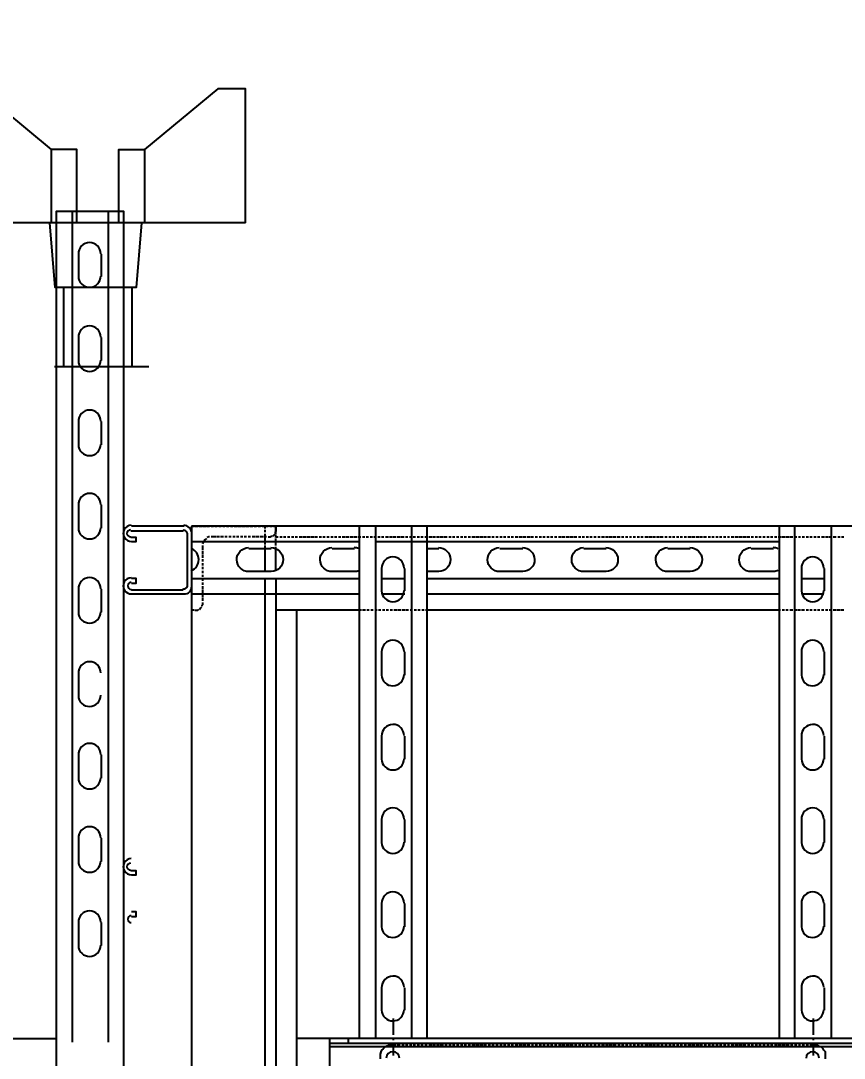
# Model space of a CAD drawing. Header units: feet. Extents: x -18 to 2540, y -48 to 1440.
# Drawn here: x 2075.68 to 2078.526, y 1386.673 to 1390.257 of the extents above; entities that cross this region are included whole.
import ezdxf
from ezdxf.enums import TextEntityAlignment as Align

# ---------------------------------------------------------------- set-up
doc = ezdxf.new("R2018")
doc.units = ezdxf.units.FT
doc.header["$MEASUREMENT"] = 0
for name, color, linetype in [('G-ANNO-TEXT', 1, 'Continuous'), ('PDF8_LP_OBJ-Hidden', 7, 'Continuous'), ('PDF8_LP_OBJ-Misc', 7, 'Continuous')]:
    doc.layers.add(name, color=color, linetype=linetype)
doc.styles.add('NEI-A', font='arial.ttf')

# ---------------------------------------------------------------- blocks, each defined once
blk = doc.blocks.new('DETAIL_TITLE')
at = {"style": 'NEI-A', "flags": 8}
blk.add_attdef('#', text='', height=0.25, dxfattribs=at).set_placement((0.5922, -0.5109), align=Align.MIDDLE_CENTER)
at = {"lineweight": 30, "flags": 104}
blk.add_attdef('DETAIL_TITLE', text='', height=0.25, dxfattribs=at).set_placement((0.9099, -0.5251), align=Align.BOTTOM_LEFT)
at = {"style": 'NEI-A'}
for tag, p in [('SCALE:', (0.9386, -0.7379)), ('1"_=_', (1.5474, -0.7379))]:
    blk.add_attdef(tag, text='', height=0.1094, dxfattribs=at).set_placement(p, align=Align.BOTTOM_LEFT)

msp = doc.modelspace()

# ---------------------------------------------------------------- linework, layer by layer
for points in [[(2076.456388, 1389.558999), (2075.435441, 1389.558999), (2075.435441, 1390.022518), (2075.531323, 1390.022518), (2075.784652, 1389.812976)], [(2076.456388, 1389.558999), (2076.456388, 1390.022518), (2076.360505, 1390.022518), (2076.107177, 1389.812976)], [(2075.87362, 1389.558999), (2075.87362, 1389.812976), (2075.784652, 1389.812976), (2075.784652, 1389.558999)], [(2076.018209, 1389.558999), (2076.018209, 1389.812976), (2076.107177, 1389.812976), (2076.107177, 1389.558999)], [(2076.096671, 1389.558999), (2076.078221, 1389.33545), (2075.798878, 1389.33545), (2075.780428, 1389.558999)], [(2075.82818, 1389.061488), (2075.82818, 1389.33545)], [(2076.063744, 1389.33545), (2076.063744, 1389.061488)], [(2076.121722, 1389.061488), (2075.795742, 1389.061488)]]:
    msp.add_lwpolyline(points)
at = {"layer": 'PDF8_LP_OBJ-Hidden', "lineweight": 25}
for points in [[(2076.270812, 1388.503493), (2076.270812, 1388.511494), (2076.278814, 1388.511494)], [(2076.270812, 1388.490157), (2076.270812, 1388.500826)], [(2076.281481, 1388.511494), (2076.29215, 1388.511494)], [(2076.294817, 1388.511494), (2076.305485, 1388.511494)], [(2076.308152, 1388.511494), (2076.318821, 1388.511494)], [(2076.321488, 1388.511494), (2076.332157, 1388.511494)], [(2076.337491, 1388.511494), (2076.345493, 1388.511494)], [(2076.350827, 1388.511494), (2076.358829, 1388.511494)], [(2076.364163, 1388.511494), (2076.372164, 1388.511494)], [(2076.377499, 1388.511494), (2076.3855, 1388.511494)], [(2076.390835, 1388.511494), (2076.398836, 1388.511494)], [(2076.40417, 1388.511494), (2076.412172, 1388.511494)], [(2076.417506, 1388.511494), (2076.428175, 1388.511494)], [(2076.430842, 1388.511494), (2076.441511, 1388.511494)], [(2076.444178, 1388.511494), (2076.454846, 1388.511494)], [(2076.457514, 1388.511494), (2076.468182, 1388.511494)], [(2076.470849, 1388.511494), (2076.481518, 1388.511494)], [(2076.486852, 1388.511494), (2076.494854, 1388.511494)], [(2076.500188, 1388.511494), (2076.50819, 1388.511494)], [(2076.513524, 1388.511494), (2076.521526, 1388.511494)], [(2076.524193, 1388.503493), (2076.524193, 1388.511494)], [(2076.524193, 1388.490157), (2076.524193, 1388.498158)], [(2076.52686, 1388.511494), (2076.534861, 1388.511494)], [(2076.540196, 1388.511494), (2076.548197, 1388.511494)], [(2076.553531, 1388.511494), (2076.561533, 1388.511494)], [(2076.561533, 1388.492824), (2076.558866, 1388.490157), (2076.558866, 1388.48749)], [(2076.561533, 1388.484823), (2076.561533, 1388.511494)], [(2076.270812, 1388.476821), (2076.270812, 1388.48749)], [(2076.270812, 1388.463485), (2076.270812, 1388.474154)], [(2076.270812, 1388.45015), (2076.270812, 1388.458151)], [(2076.31082, 1388.458151), (2076.308152, 1388.45015)], [(2076.321488, 1388.46882), (2076.316154, 1388.463485), (2076.313487, 1388.460818)], [(2076.332157, 1388.474154), (2076.32949, 1388.474154), (2076.324155, 1388.471487)], [(2076.353494, 1388.474154), (2076.337491, 1388.474154)], [(2076.36683, 1388.474154), (2076.356161, 1388.474154)], [(2076.380166, 1388.474154), (2076.369497, 1388.474154)], [(2076.393502, 1388.474154), (2076.3855, 1388.474154)], [(2076.406838, 1388.474154), (2076.398836, 1388.474154)], [(2076.420173, 1388.474154), (2076.412172, 1388.474154)], [(2076.433509, 1388.474154), (2076.425508, 1388.474154)], [(2076.446845, 1388.474154), (2076.438843, 1388.474154)], [(2076.460181, 1388.474154), (2076.452179, 1388.474154)], [(2076.473517, 1388.474154), (2076.465515, 1388.474154)], [(2076.48952, 1388.474154), (2076.478851, 1388.474154)], [(2076.502855, 1388.474154), (2076.492187, 1388.474154)], [(2076.516191, 1388.474154), (2076.505523, 1388.474154)], [(2076.529527, 1388.474154), (2076.518858, 1388.474154)], [(2076.524193, 1388.474154), (2076.524193, 1388.484823)], [(2076.524193, 1388.460818), (2076.524193, 1388.471487)], [(2076.524193, 1388.447482), (2076.524193, 1388.458151)], [(2076.534861, 1388.474154), (2076.542863, 1388.474154), (2076.54553, 1388.476821), (2076.548197, 1388.476821)], [(2076.550864, 1388.476821), (2076.556199, 1388.482155), (2076.558866, 1388.484823)], [(2076.561533, 1388.471487), (2076.561533, 1388.482155)], [(2076.561533, 1388.474154), (2076.569534, 1388.474154)], [(2076.561533, 1388.458151), (2076.561533, 1388.46882)], [(2076.561533, 1388.444815), (2076.561533, 1388.455484)], [(2076.574869, 1388.474154), (2076.58287, 1388.474154)], [(2076.588205, 1388.474154), (2076.596206, 1388.474154)], [(2076.60154, 1388.474154), (2076.609542, 1388.474154)], [(2076.614876, 1388.474154), (2076.622878, 1388.474154)], [(2076.628212, 1388.474154), (2076.636214, 1388.474154)], [(2076.641548, 1388.474154), (2076.652217, 1388.474154)], [(2076.654884, 1388.474154), (2076.665552, 1388.474154)], [(2076.668219, 1388.474154), (2076.678888, 1388.474154)], [(2076.681555, 1388.474154), (2076.692224, 1388.474154)], [(2076.694891, 1388.474154), (2076.70556, 1388.474154)], [(2076.710894, 1388.474154), (2076.718896, 1388.474154)], [(2076.72423, 1388.474154), (2076.732231, 1388.474154)], [(2076.737566, 1388.474154), (2076.745567, 1388.474154)], [(2076.750902, 1388.474154), (2076.758903, 1388.474154)], [(2076.764237, 1388.474154), (2076.772239, 1388.474154)], [(2076.777573, 1388.474154), (2076.785575, 1388.474154)], [(2076.790909, 1388.474154), (2076.801578, 1388.474154)], [(2076.804245, 1388.474154), (2076.814913, 1388.474154)], [(2076.817581, 1388.474154), (2076.828249, 1388.474154)], [(2076.830916, 1388.474154), (2076.841585, 1388.474154)], [(2076.844252, 1388.474154), (2076.854921, 1388.474154)], [(2076.860255, 1388.474154), (2076.868257, 1388.474154)], [(2076.873591, 1388.474154), (2076.881593, 1388.474154)], [(2076.886927, 1388.474154), (2076.894928, 1388.474154)], [(2076.900263, 1388.474154), (2076.908264, 1388.474154)], [(2076.913598, 1388.474154), (2076.9216, 1388.474154)], [(2076.926934, 1388.474154), (2076.934936, 1388.474154)], [(2076.94027, 1388.474154), (2076.950939, 1388.474154)], [(2076.953606, 1388.474154), (2076.964275, 1388.474154)], [(2076.966942, 1388.474154), (2076.97761, 1388.474154)], [(2076.980278, 1388.474154), (2076.990946, 1388.474154)], [(2076.993613, 1388.474154), (2077.004282, 1388.474154)], [(2077.009616, 1388.474154), (2077.017618, 1388.474154)], [(2077.022952, 1388.474154), (2077.030954, 1388.474154)], [(2077.036288, 1388.474154), (2077.044289, 1388.474154)], [(2077.049624, 1388.474154), (2077.057625, 1388.474154)], [(2077.06296, 1388.474154), (2077.070961, 1388.474154)], [(2077.076295, 1388.474154), (2077.084297, 1388.474154)], [(2077.089631, 1388.474154), (2077.1003, 1388.474154)], [(2077.102967, 1388.474154), (2077.113636, 1388.474154)], [(2077.116303, 1388.474154), (2077.126972, 1388.474154)], [(2077.129639, 1388.474154), (2077.140307, 1388.474154)], [(2077.142975, 1388.474154), (2077.153643, 1388.474154)], [(2077.158977, 1388.474154), (2077.166979, 1388.474154)], [(2077.172313, 1388.474154), (2077.180315, 1388.474154)], [(2077.185649, 1388.474154), (2077.193651, 1388.474154)], [(2077.198985, 1388.474154), (2077.206986, 1388.474154)], [(2077.212321, 1388.474154), (2077.220322, 1388.474154)], [(2077.225657, 1388.474154), (2077.233658, 1388.474154)], [(2077.238992, 1388.474154), (2077.249661, 1388.474154)], [(2077.252328, 1388.474154), (2077.262997, 1388.474154)], [(2077.265664, 1388.474154), (2077.276333, 1388.474154)], [(2077.279, 1388.474154), (2077.289668, 1388.474154)], [(2077.292336, 1388.474154), (2077.303004, 1388.474154)], [(2077.308339, 1388.474154), (2077.31634, 1388.474154)], [(2077.321674, 1388.474154), (2077.329676, 1388.474154)], [(2077.33501, 1388.474154), (2077.343012, 1388.474154)], [(2077.348346, 1388.474154), (2077.356348, 1388.474154)], [(2077.361682, 1388.474154), (2077.369683, 1388.474154)], [(2077.375018, 1388.474154), (2077.383019, 1388.474154)], [(2077.388354, 1388.474154), (2077.399022, 1388.474154)], [(2077.401689, 1388.474154), (2077.412358, 1388.474154)], [(2077.415025, 1388.474154), (2077.425694, 1388.474154)], [(2077.428361, 1388.474154), (2077.43903, 1388.474154)], [(2077.441697, 1388.474154), (2077.452365, 1388.474154)], [(2077.4577, 1388.474154), (2077.465701, 1388.474154)], [(2077.471036, 1388.474154), (2077.479037, 1388.474154)], [(2077.484371, 1388.474154), (2077.492373, 1388.474154)], [(2077.497707, 1388.474154), (2077.505709, 1388.474154)], [(2077.511043, 1388.474154), (2077.519045, 1388.474154)], [(2077.524379, 1388.474154), (2077.53238, 1388.474154)], [(2077.537715, 1388.474154), (2077.548383, 1388.474154)], [(2077.55105, 1388.474154), (2077.561719, 1388.474154)], [(2077.564386, 1388.474154), (2077.575055, 1388.474154)], [(2077.577722, 1388.474154), (2077.588391, 1388.474154)], [(2077.591058, 1388.474154), (2077.601727, 1388.474154)], [(2077.607061, 1388.474154), (2077.615062, 1388.474154)], [(2077.620397, 1388.474154), (2077.628398, 1388.474154)], [(2077.633733, 1388.474154), (2077.641734, 1388.474154)], [(2077.647068, 1388.474154), (2077.65507, 1388.474154)], [(2077.660404, 1388.474154), (2077.668406, 1388.474154)], [(2077.67374, 1388.474154), (2077.681741, 1388.474154)], [(2077.687076, 1388.474154), (2077.697744, 1388.474154)], [(2077.700412, 1388.474154), (2077.71108, 1388.474154)], [(2077.713747, 1388.474154), (2077.724416, 1388.474154)], [(2077.727083, 1388.474154), (2077.737752, 1388.474154)], [(2077.740419, 1388.474154), (2077.751088, 1388.474154)], [(2077.756422, 1388.474154), (2077.764424, 1388.474154)], [(2077.769758, 1388.474154), (2077.777759, 1388.474154)], [(2077.783094, 1388.474154), (2077.791095, 1388.474154)], [(2077.796429, 1388.474154), (2077.804431, 1388.474154)], [(2077.809765, 1388.474154), (2077.817767, 1388.474154)], [(2077.823101, 1388.474154), (2077.831103, 1388.474154)], [(2077.836437, 1388.474154), (2077.847106, 1388.474154)], [(2077.849773, 1388.474154), (2077.860441, 1388.474154)], [(2077.863109, 1388.474154), (2077.873777, 1388.474154)], [(2077.876444, 1388.474154), (2077.887113, 1388.474154)], [(2077.88978, 1388.474154), (2077.900449, 1388.474154)], [(2077.905783, 1388.474154), (2077.913785, 1388.474154)], [(2077.919119, 1388.474154), (2077.92712, 1388.474154)], [(2077.932455, 1388.474154), (2077.940456, 1388.474154)], [(2077.945791, 1388.474154), (2077.953792, 1388.474154)], [(2077.959126, 1388.474154), (2077.967128, 1388.474154)], [(2077.972462, 1388.474154), (2077.980464, 1388.474154)], [(2077.985798, 1388.474154), (2077.996467, 1388.474154)], [(2077.999134, 1388.474154), (2078.009803, 1388.474154)], [(2078.01247, 1388.474154), (2078.023138, 1388.474154)], [(2078.025805, 1388.474154), (2078.036474, 1388.474154)], [(2078.039141, 1388.474154), (2078.04981, 1388.474154)], [(2078.055144, 1388.474154), (2078.063146, 1388.474154)], [(2078.06848, 1388.474154), (2078.076482, 1388.474154)], [(2078.081816, 1388.474154), (2078.089817, 1388.474154)], [(2078.095152, 1388.474154), (2078.103153, 1388.474154)], [(2078.108488, 1388.474154), (2078.116489, 1388.474154)], [(2078.121823, 1388.474154), (2078.129825, 1388.474154)], [(2078.135159, 1388.474154), (2078.145828, 1388.474154)], [(2078.148495, 1388.474154), (2078.159164, 1388.474154)], [(2078.161831, 1388.474154), (2078.172499, 1388.474154)], [(2078.175167, 1388.474154), (2078.185835, 1388.474154)], [(2078.188502, 1388.474154), (2078.199171, 1388.474154)], [(2078.204505, 1388.474154), (2078.212507, 1388.474154)], [(2078.217841, 1388.474154), (2078.225843, 1388.474154)], [(2078.231177, 1388.474154), (2078.239179, 1388.474154)], [(2078.244513, 1388.474154), (2078.252514, 1388.474154)], [(2078.257849, 1388.474154), (2078.26585, 1388.474154)], [(2078.271184, 1388.474154), (2078.279186, 1388.474154)], [(2078.28452, 1388.474154), (2078.292522, 1388.474154)], [(2078.297856, 1388.474154), (2078.308525, 1388.474154)], [(2078.311192, 1388.474154), (2078.321861, 1388.474154)], [(2078.324528, 1388.474154), (2078.335196, 1388.474154)], [(2078.337864, 1388.474154), (2078.348532, 1388.474154)], [(2078.353867, 1388.474154), (2078.361868, 1388.474154)], [(2078.367202, 1388.474154), (2078.375204, 1388.474154)], [(2078.380538, 1388.474154), (2078.38854, 1388.474154)], [(2078.393874, 1388.474154), (2078.401875, 1388.474154)], [(2078.40721, 1388.474154), (2078.415211, 1388.474154)], [(2078.420546, 1388.474154), (2078.428547, 1388.474154)], [(2078.433881, 1388.474154), (2078.441883, 1388.474154)], [(2078.447217, 1388.474154), (2078.457886, 1388.474154)], [(2078.460553, 1388.474154), (2078.471222, 1388.474154)], [(2078.473889, 1388.474154), (2078.484558, 1388.474154)], [(2078.487225, 1388.474154), (2078.497893, 1388.474154)], [(2078.503228, 1388.474154), (2078.511229, 1388.474154)], [(2078.516563, 1388.474154), (2078.524565, 1388.474154)], [(2076.270812, 1388.436814), (2076.270812, 1388.444815)], [(2076.270812, 1388.423478), (2076.270812, 1388.431479)], [(2076.308152, 1388.444815), (2076.308152, 1388.428812)], [(2076.308152, 1388.426145), (2076.308152, 1388.415476)], [(2076.524193, 1388.434147), (2076.524193, 1388.444815)], [(2076.561533, 1388.431479), (2076.561533, 1388.439481)], [(2076.270812, 1388.410142), (2076.270812, 1388.418144)], [(2076.270812, 1388.396806), (2076.270812, 1388.404808)], [(2076.270812, 1388.38347), (2076.270812, 1388.391472)], [(2076.308152, 1388.412809), (2076.308152, 1388.402141)], [(2076.308152, 1388.396806), (2076.308152, 1388.388805)], [(2076.308152, 1388.38347), (2076.308152, 1388.375469)], [(2076.270812, 1388.370135), (2076.270812, 1388.378136)], [(2076.270812, 1388.354132), (2076.270812, 1388.3648)], [(2076.270812, 1388.340796), (2076.270812, 1388.351464)], [(2076.308152, 1388.370135), (2076.308152, 1388.362133)], [(2076.308152, 1388.356799), (2076.308152, 1388.348797)], [(2076.270812, 1388.32746), (2076.270812, 1388.338129)], [(2076.270812, 1388.314124), (2076.270812, 1388.324793)], [(2076.308152, 1388.343463), (2076.308152, 1388.335462)], [(2076.308152, 1388.330127), (2076.308152, 1388.322126)], [(2076.308152, 1388.316791), (2076.308152, 1388.30879)], [(2076.270812, 1388.300788), (2076.270812, 1388.30879)], [(2076.270812, 1388.287453), (2076.270812, 1388.295454)], [(2076.270812, 1388.274117), (2076.270812, 1388.282118)], [(2076.308152, 1388.303456), (2076.308152, 1388.292787)], [(2076.308152, 1388.29012), (2076.308152, 1388.279451)], [(2076.308152, 1388.276784), (2076.308152, 1388.266115)], [(2076.270812, 1388.260781), (2076.270812, 1388.268782)], [(2076.270812, 1388.247445), (2076.270812, 1388.255447)], [(2076.270812, 1388.234109), (2076.270812, 1388.242111)], [(2076.308152, 1388.247445), (2076.308152, 1388.239444), (2076.305485, 1388.236776), (2076.305485, 1388.234109)], [(2076.308152, 1388.263448), (2076.308152, 1388.252779)], [(2076.278814, 1388.220774), (2076.270812, 1388.220774), (2076.270812, 1388.228775)], [(2076.281481, 1388.220774), (2076.29215, 1388.220774), (2076.294817, 1388.223441)], [(2076.297484, 1388.223441), (2076.300151, 1388.226108), (2076.305485, 1388.231442)], [(2076.857588, 1388.220774), (2076.849587, 1388.220774)], [(2076.870924, 1388.220774), (2076.860255, 1388.220774)], [(2076.88426, 1388.220774), (2076.876258, 1388.220774)], [(2076.897596, 1388.220774), (2076.889594, 1388.220774)], [(2076.910931, 1388.220774), (2076.90293, 1388.220774)], [(2076.924267, 1388.220774), (2076.916266, 1388.220774)], [(2076.937603, 1388.220774), (2076.929601, 1388.220774)], [(2076.950939, 1388.220774), (2076.942937, 1388.220774)], [(2076.964275, 1388.220774), (2076.956273, 1388.220774)], [(2076.980278, 1388.220774), (2076.969609, 1388.220774)], [(2076.993613, 1388.220774), (2076.982945, 1388.220774)], [(2077.006949, 1388.220774), (2076.996281, 1388.220774)], [(2077.020285, 1388.220774), (2077.009616, 1388.220774)], [(2077.033621, 1388.220774), (2077.025619, 1388.220774)], [(2077.046957, 1388.220774), (2077.038955, 1388.220774)], [(2077.060292, 1388.220774), (2077.052291, 1388.220774)], [(2077.073628, 1388.220774), (2077.065627, 1388.220774)], [(2077.084297, 1388.220774), (2077.078963, 1388.220774)], [(2078.305858, 1388.220774), (2078.300523, 1388.220774)], [(2078.319193, 1388.220774), (2078.311192, 1388.220774)], [(2078.332529, 1388.220774), (2078.324528, 1388.220774)], [(2078.348532, 1388.220774), (2078.337864, 1388.220774)], [(2078.361868, 1388.220774), (2078.351199, 1388.220774)], [(2078.375204, 1388.220774), (2078.364535, 1388.220774)], [(2078.38854, 1388.220774), (2078.377871, 1388.220774)], [(2078.401875, 1388.220774), (2078.393874, 1388.220774)], [(2078.415211, 1388.220774), (2078.40721, 1388.220774)], [(2078.428547, 1388.220774), (2078.420546, 1388.220774)], [(2078.441883, 1388.220774), (2078.433881, 1388.220774)], [(2078.455219, 1388.220774), (2078.447217, 1388.220774)], [(2078.468555, 1388.220774), (2078.460553, 1388.220774)], [(2078.48189, 1388.220774), (2078.473889, 1388.220774)], [(2078.497893, 1388.220774), (2078.487225, 1388.220774)], [(2078.511229, 1388.220774), (2078.500561, 1388.220774)], [(2078.524565, 1388.220774), (2078.513896, 1388.220774)], [(2076.964275, 1386.716494), (2076.950939, 1386.716494), (2076.942937, 1386.713826), (2076.937603, 1386.711159), (2076.932269, 1386.705825), (2076.926934, 1386.700491), (2076.924267, 1386.695156), (2076.9216, 1386.687155), (2076.9216, 1386.671152)], [(2076.97761, 1386.716494), (2076.966942, 1386.716494)], [(2076.990946, 1386.716494), (2076.980278, 1386.716494)], [(2077.004282, 1386.716494), (2076.996281, 1386.716494)], [(2077.017618, 1386.716494), (2077.009616, 1386.716494)], [(2077.030954, 1386.716494), (2077.022952, 1386.716494)], [(2077.044289, 1386.716494), (2077.036288, 1386.716494)], [(2077.057625, 1386.716494), (2077.049624, 1386.716494)], [(2077.070961, 1386.716494), (2077.06296, 1386.716494)], [(2077.084297, 1386.716494), (2077.076295, 1386.716494)], [(2077.1003, 1386.716494), (2077.089631, 1386.716494)], [(2077.113636, 1386.716494), (2077.102967, 1386.716494)], [(2077.126972, 1386.716494), (2077.116303, 1386.716494)], [(2077.140307, 1386.716494), (2077.129639, 1386.716494)], [(2077.153643, 1386.716494), (2077.145642, 1386.716494)], [(2077.166979, 1386.716494), (2077.158977, 1386.716494)], [(2077.180315, 1386.716494), (2077.172313, 1386.716494)], [(2077.193651, 1386.716494), (2077.185649, 1386.716494)], [(2077.206986, 1386.716494), (2077.198985, 1386.716494)], [(2077.220322, 1386.716494), (2077.212321, 1386.716494)], [(2077.233658, 1386.716494), (2077.225657, 1386.716494)], [(2077.249661, 1386.716494), (2077.238992, 1386.716494)], [(2077.262997, 1386.716494), (2077.252328, 1386.716494)], [(2077.276333, 1386.716494), (2077.265664, 1386.716494)], [(2077.289668, 1386.716494), (2077.279, 1386.716494)], [(2077.303004, 1386.716494), (2077.295003, 1386.716494)], [(2077.31634, 1386.716494), (2077.308339, 1386.716494)], [(2077.329676, 1386.716494), (2077.321674, 1386.716494)], [(2077.343012, 1386.716494), (2077.33501, 1386.716494)], [(2077.356348, 1386.716494), (2077.348346, 1386.716494)], [(2077.369683, 1386.716494), (2077.361682, 1386.716494)], [(2077.383019, 1386.716494), (2077.375018, 1386.716494)], [(2077.399022, 1386.716494), (2077.388354, 1386.716494)], [(2077.412358, 1386.716494), (2077.401689, 1386.716494)], [(2077.425694, 1386.716494), (2077.415025, 1386.716494)], [(2077.43903, 1386.716494), (2077.428361, 1386.716494)], [(2077.452365, 1386.716494), (2077.444364, 1386.716494)], [(2077.465701, 1386.716494), (2077.4577, 1386.716494)], [(2077.479037, 1386.716494), (2077.471036, 1386.716494)], [(2077.492373, 1386.716494), (2077.484371, 1386.716494)], [(2077.505709, 1386.716494), (2077.497707, 1386.716494)], [(2077.519045, 1386.716494), (2077.511043, 1386.716494)], [(2077.53238, 1386.716494), (2077.524379, 1386.716494)], [(2077.548383, 1386.716494), (2077.537715, 1386.716494)], [(2077.561719, 1386.716494), (2077.55105, 1386.716494)], [(2077.575055, 1386.716494), (2077.564386, 1386.716494)], [(2077.588391, 1386.716494), (2077.577722, 1386.716494)], [(2077.601727, 1386.716494), (2077.593725, 1386.716494)], [(2077.615062, 1386.716494), (2077.607061, 1386.716494)], [(2077.628398, 1386.716494), (2077.620397, 1386.716494)], [(2077.641734, 1386.716494), (2077.633733, 1386.716494)], [(2077.65507, 1386.716494), (2077.647068, 1386.716494)], [(2077.668406, 1386.716494), (2077.660404, 1386.716494)], [(2077.681741, 1386.716494), (2077.67374, 1386.716494)], [(2077.697744, 1386.716494), (2077.687076, 1386.716494)], [(2077.71108, 1386.716494), (2077.700412, 1386.716494)], [(2077.724416, 1386.716494), (2077.713747, 1386.716494)], [(2077.737752, 1386.716494), (2077.727083, 1386.716494)], [(2077.751088, 1386.716494), (2077.743086, 1386.716494)], [(2077.764424, 1386.716494), (2077.756422, 1386.716494)], [(2077.777759, 1386.716494), (2077.769758, 1386.716494)], [(2077.791095, 1386.716494), (2077.783094, 1386.716494)], [(2077.804431, 1386.716494), (2077.796429, 1386.716494)], [(2077.817767, 1386.716494), (2077.809765, 1386.716494)], [(2077.831103, 1386.716494), (2077.823101, 1386.716494)], [(2077.847106, 1386.716494), (2077.836437, 1386.716494)], [(2077.860441, 1386.716494), (2077.849773, 1386.716494)], [(2077.873777, 1386.716494), (2077.863109, 1386.716494)], [(2077.887113, 1386.716494), (2077.876444, 1386.716494)], [(2077.900449, 1386.716494), (2077.892447, 1386.716494)], [(2077.913785, 1386.716494), (2077.905783, 1386.716494)], [(2077.92712, 1386.716494), (2077.919119, 1386.716494)], [(2077.940456, 1386.716494), (2077.932455, 1386.716494)], [(2077.953792, 1386.716494), (2077.945791, 1386.716494)], [(2077.967128, 1386.716494), (2077.959126, 1386.716494)], [(2077.980464, 1386.716494), (2077.972462, 1386.716494)], [(2077.996467, 1386.716494), (2077.985798, 1386.716494)], [(2078.009803, 1386.716494), (2077.999134, 1386.716494)], [(2078.023138, 1386.716494), (2078.01247, 1386.716494)], [(2078.036474, 1386.716494), (2078.025805, 1386.716494)], [(2078.04981, 1386.716494), (2078.041808, 1386.716494)], [(2078.063146, 1386.716494), (2078.055144, 1386.716494)], [(2078.076482, 1386.716494), (2078.06848, 1386.716494)], [(2078.089817, 1386.716494), (2078.081816, 1386.716494)], [(2078.103153, 1386.716494), (2078.095152, 1386.716494)], [(2078.116489, 1386.716494), (2078.108488, 1386.716494)], [(2078.129825, 1386.716494), (2078.121823, 1386.716494)], [(2078.145828, 1386.716494), (2078.135159, 1386.716494)], [(2078.159164, 1386.716494), (2078.148495, 1386.716494)], [(2078.172499, 1386.716494), (2078.161831, 1386.716494)], [(2078.185835, 1386.716494), (2078.175167, 1386.716494)], [(2078.199171, 1386.716494), (2078.19117, 1386.716494)], [(2078.212507, 1386.716494), (2078.204505, 1386.716494)], [(2078.225843, 1386.716494), (2078.217841, 1386.716494)], [(2078.239179, 1386.716494), (2078.231177, 1386.716494)], [(2078.252514, 1386.716494), (2078.244513, 1386.716494)], [(2078.26585, 1386.716494), (2078.257849, 1386.716494)], [(2078.279186, 1386.716494), (2078.271184, 1386.716494)], [(2078.295189, 1386.716494), (2078.28452, 1386.716494)], [(2078.308525, 1386.716494), (2078.297856, 1386.716494)], [(2078.321861, 1386.716494), (2078.311192, 1386.716494)], [(2078.335196, 1386.716494), (2078.324528, 1386.716494)], [(2078.348532, 1386.716494), (2078.340531, 1386.716494)], [(2078.361868, 1386.716494), (2078.353867, 1386.716494)], [(2078.375204, 1386.716494), (2078.367202, 1386.716494)], [(2078.38854, 1386.716494), (2078.380538, 1386.716494)], [(2078.401875, 1386.716494), (2078.393874, 1386.716494)], [(2078.415211, 1386.716494), (2078.40721, 1386.716494)], [(2078.460553, 1386.671152), (2078.460553, 1386.695156), (2078.455219, 1386.700491), (2078.452552, 1386.705825), (2078.447217, 1386.711159), (2078.439216, 1386.713826), (2078.433881, 1386.716494), (2078.420546, 1386.716494)]]:
    msp.add_lwpolyline(points, dxfattribs=at)
at = {"layer": 'PDF8_LP_OBJ-Misc', "lineweight": 25}
for points in [[(2076.036102, 1380.787323), (2076.036102, 1389.597779), (2075.801392, 1389.597779), (2075.801392, 1380.787323)], [(2075.857402, 1389.597779), (2075.857402, 1386.728445)], [(2075.982759, 1386.728445), (2075.982759, 1389.597779)], [(2075.958754, 1389.373738), (2075.958754, 1389.451085)], [(2075.958754, 1389.083017), (2075.958754, 1389.163032)], [(2075.958754, 1388.792296), (2075.958754, 1388.872311)], [(2075.958754, 1388.504242), (2075.958754, 1388.584257)], [(2076.060106, 1388.495491), (2076.241473, 1388.495491)], [(2076.244141, 1388.511494), (2076.062773, 1388.511494)], [(2081.341089, 1388.511494), (2076.270812, 1388.511494)], [(2076.561533, 1382.483706), (2076.561533, 1377.504112), (2076.270812, 1377.504112), (2076.270812, 1388.511494)], [(2076.561533, 1388.511494), (2076.561533, 1388.492824)], [(2076.849587, 1388.511494), (2076.849587, 1386.740498)], [(2076.905597, 1388.511494), (2076.905597, 1386.740498)], [(2077.030954, 1386.740498), (2077.030954, 1388.511494)], [(2077.084297, 1386.740498), (2077.084297, 1388.511494)], [(2078.300523, 1388.511494), (2078.300523, 1386.740498)], [(2078.353867, 1388.511494), (2078.353867, 1386.740498)], [(2078.48189, 1386.740498), (2078.48189, 1388.511494)], [(2076.270812, 1388.458151), (2076.849587, 1388.458151)], [(2076.905597, 1388.458151), (2078.300523, 1388.458151)], [(2076.468182, 1388.434147), (2076.54553, 1388.434147)], [(2076.524193, 1388.354132), (2076.524193, 1388.434147)], [(2076.561533, 1388.356799), (2076.561533, 1388.431479)], [(2076.756236, 1388.434147), (2076.833584, 1388.434147)], [(2077.084297, 1388.434147), (2077.124304, 1388.434147)], [(2077.33501, 1388.434147), (2077.415025, 1388.434147)], [(2077.625731, 1388.434147), (2077.703079, 1388.434147)], [(2077.916452, 1388.434147), (2077.9938, 1388.434147)], [(2078.204505, 1388.434147), (2078.281853, 1388.434147)], [(2077.006949, 1388.287453), (2077.006949, 1388.3648)], [(2078.457886, 1388.287453), (2078.457886, 1388.3648)], [(2076.062773, 1388.314124), (2076.078776, 1388.314124), (2076.078776, 1388.330127), (2076.062773, 1388.330127)], [(2076.270812, 1388.330127), (2076.849587, 1388.330127)], [(2076.524193, 1385.614955), (2076.524193, 1388.330127)], [(2076.561533, 1388.330127), (2076.561533, 1385.614955)], [(2076.926934, 1388.330127), (2077.006949, 1388.330127)], [(2077.084297, 1388.330127), (2078.300523, 1388.330127)], [(2078.377871, 1388.330127), (2078.457886, 1388.330127)], [(2075.958754, 1388.213522), (2075.958754, 1388.293537)], [(2076.241473, 1388.29012), (2076.062773, 1388.29012)], [(2076.270812, 1388.276784), (2076.849587, 1388.276784)], [(2076.929601, 1388.276784), (2077.006949, 1388.276784)], [(2077.084297, 1388.276784), (2078.300523, 1388.276784)], [(2078.377871, 1388.276784), (2078.455219, 1388.276784)], [(2076.849587, 1388.220774), (2076.561533, 1388.220774)], [(2076.633546, 1385.614955), (2076.633546, 1388.220774)], [(2078.300523, 1388.220774), (2077.084297, 1388.220774)], [(2077.006949, 1387.996732), (2077.006949, 1388.076747)], [(2078.457886, 1387.996732), (2078.457886, 1388.076747)], [(2077.006949, 1387.706011), (2077.006949, 1387.786026)], [(2078.457886, 1387.706011), (2078.457886, 1387.786026)], [(2075.958754, 1387.640705), (2075.958754, 1387.72072)], [(2077.006949, 1387.417957), (2077.006949, 1387.497972)], [(2078.457886, 1387.417957), (2078.457886, 1387.497972)], [(2075.958754, 1387.352652), (2075.958754, 1387.432667)], [(2077.006949, 1387.127237), (2077.006949, 1387.207252)], [(2078.457886, 1387.127237), (2078.457886, 1387.207252)], [(2076.062773, 1387.162533), (2076.078776, 1387.162533), (2076.078776, 1387.178536), (2076.062773, 1387.178536)], [(2075.958754, 1387.061931), (2075.958754, 1387.141946)], [(2077.006949, 1386.839183), (2077.006949, 1386.916531)], [(2078.457886, 1386.839183), (2078.457886, 1386.916531)], [(2076.966942, 1386.809844), (2076.966942, 1386.753834)], [(2078.417878, 1386.809844), (2078.417878, 1386.753834)], [(2074.427803, 1386.741403), (2075.801392, 1386.741403)], [(2078.796616, 1386.740498), (2076.633546, 1386.740498)], [(2076.748234, 1386.628477), (2076.748234, 1386.740498)], [(2076.812246, 1386.724495), (2076.812246, 1386.740498)], [(2076.966942, 1386.743165), (2076.966942, 1386.735164)], [(2078.417878, 1386.743165), (2078.417878, 1386.735164)], [(2076.748234, 1386.724495), (2078.639253, 1386.724495)], [(2076.748234, 1386.713826), (2078.639253, 1386.713826)], [(2076.966942, 1386.727162), (2076.966942, 1386.68182)], [(2078.417878, 1386.727162), (2078.417878, 1386.68182)]]:
    msp.add_lwpolyline(points, dxfattribs=at)
for points in [[(2075.956087, 1389.452419, 0.41421362), (2075.917413, 1389.491093, 0.41421362), (2075.878739, 1389.451085), (2075.878739, 1389.373738, 0.41421362), (2075.917413, 1389.336397, 0.41421362), (2075.956087, 1389.375071)], [(2075.956087, 1389.164365, 0.41421362), (2075.917413, 1389.203039, 0.41421362), (2075.878739, 1389.163032), (2075.878739, 1389.083017, 0.41421362), (2075.917413, 1389.045677, 0.41421362), (2075.956087, 1389.08435)], [(2075.956087, 1388.873645, 0.41421362), (2075.917413, 1388.912318, 0.41421362), (2075.878739, 1388.872311), (2075.878739, 1388.792296, 0.41421362), (2075.917413, 1388.754956, 0.41421362), (2075.956087, 1388.79363)], [(2075.956087, 1388.585591, 0.41421362), (2075.917413, 1388.624265, 0.41421362), (2075.878739, 1388.584257), (2075.878739, 1388.504242, 0.41421362), (2075.917413, 1388.466902, 0.41421362), (2075.956087, 1388.505576)], [(2076.06144, 1388.514161, 1.00000002), (2076.062773, 1388.458151), (2076.078776, 1388.458151), (2076.078776, 1388.471487), (2076.060106, 1388.471487)], [(2076.24014, 1388.498158, -0.41421409), (2076.254809, 1388.482155), (2076.254809, 1388.306123, -0.41421409), (2076.24014, 1388.292787)], [(2076.270812, 1388.484823, 0.41421357), (2076.242807, 1388.514161)], [(2076.544347, 1388.436813, -0.99636306), (2076.54553, 1388.354132), (2076.468182, 1388.354132, -0.99636306), (2076.466698, 1388.436813)], [(2076.847766, 1388.357154, -0.09556325), (2076.833584, 1388.354132), (2076.756236, 1388.354132, -0.99636306), (2076.754752, 1388.436813)], [(2077.123121, 1388.436813, -0.99636306), (2077.124304, 1388.354132), (2077.084297, 1388.354132)], [(2077.413842, 1388.436813, -0.99636306), (2077.415025, 1388.354132), (2077.33501, 1388.354132, -0.99636306), (2077.333526, 1388.436813)], [(2077.701896, 1388.436813, -0.99636306), (2077.703079, 1388.354132), (2077.625731, 1388.354132, -0.99636306), (2077.624247, 1388.436813)], [(2077.992617, 1388.436813, -0.99636306), (2077.9938, 1388.354132), (2077.916452, 1388.354132, -0.99636306), (2077.914968, 1388.436813)], [(2078.297501, 1388.35778, -0.1052967), (2078.281853, 1388.354132), (2078.204505, 1388.354132, -0.99636306), (2078.203021, 1388.436813)], [(2077.004282, 1388.366134, 0.41421362), (2076.965608, 1388.404808, 0.41421362), (2076.926934, 1388.3648), (2076.926934, 1388.287453, 0.41421362), (2076.965608, 1388.250112, 0.41421362), (2077.004282, 1388.288786)], [(2078.455219, 1388.366134, 0.41421362), (2078.416545, 1388.404808, 0.41421362), (2078.377871, 1388.3648), (2078.377871, 1388.287453, 0.41421362), (2078.416545, 1388.250112, 0.41421362), (2078.455219, 1388.288786)], [(2075.956087, 1388.29487, 0.41421362), (2075.917413, 1388.333544, 0.41421362), (2075.878739, 1388.293537), (2075.878739, 1388.213522, 0.41421362), (2075.917413, 1388.176181, 0.41421362), (2075.956087, 1388.214855)], [(2076.06144, 1388.332794, 1.00000002), (2076.062773, 1388.276784), (2076.244141, 1388.276784, 0.41421357), (2076.270812, 1388.303456)], [(2077.004282, 1388.07808, 0.41421362), (2076.965608, 1388.116754, 0.41421362), (2076.926934, 1388.076747), (2076.926934, 1387.996732, 0.41421362), (2076.965608, 1387.959392, 0.41421362), (2077.004282, 1387.998065)], [(2078.455219, 1388.07808, 0.41421362), (2078.416545, 1388.116754, 0.41421362), (2078.377871, 1388.076747), (2078.377871, 1387.996732, 0.41421362), (2078.416545, 1387.959392, 0.41421362), (2078.455219, 1387.998065)], [(2075.956087, 1388.004149, 0.41421362), (2075.917413, 1388.042823, 0.41421362), (2075.878739, 1388.002816), (2075.878739, 1387.925468, 0.41421362), (2075.917413, 1387.888128, 0.41421362), (2075.956087, 1387.926802)], [(2077.004282, 1387.78736, 0.41421362), (2076.965608, 1387.826033, 0.41421362), (2076.926934, 1387.786026), (2076.926934, 1387.706011, 0.41421362), (2076.965608, 1387.668671, 0.41421362), (2077.004282, 1387.707345)], [(2078.455219, 1387.78736, 0.41421362), (2078.416545, 1387.826033, 0.41421362), (2078.377871, 1387.786026), (2078.377871, 1387.706011, 0.41421362), (2078.416545, 1387.668671, 0.41421362), (2078.455219, 1387.707345)], [(2075.956087, 1387.722054, 0.41421362), (2075.917413, 1387.760728, 0.41421362), (2075.878739, 1387.72072), (2075.878739, 1387.640705, 0.41421362), (2075.917413, 1387.603365, 0.41421362), (2075.956087, 1387.642039)], [(2077.004282, 1387.499306, 0.41421362), (2076.965608, 1387.53798, 0.41421362), (2076.926934, 1387.497972), (2076.926934, 1387.417957, 0.41421362), (2076.965608, 1387.380617, 0.41421362), (2077.004282, 1387.419291)], [(2078.455219, 1387.499306, 0.41421362), (2078.416545, 1387.53798, 0.41421362), (2078.377871, 1387.497972), (2078.377871, 1387.417957, 0.41421362), (2078.416545, 1387.380617, 0.41421362), (2078.455219, 1387.419291)], [(2075.956087, 1387.434, 0.41421362), (2075.917413, 1387.472674, 0.41421362), (2075.878739, 1387.432667), (2075.878739, 1387.352652, 0.41421362), (2075.917413, 1387.315311, 0.41421362), (2075.956087, 1387.353985)], [(2076.06144, 1387.362571, 1.00000002), (2076.062773, 1387.30656), (2076.078776, 1387.30656), (2076.078776, 1387.319896), (2076.060106, 1387.319896)], [(2077.004282, 1387.208585, 0.41421362), (2076.965608, 1387.247259, 0.41421362), (2076.926934, 1387.207252), (2076.926934, 1387.127237, 0.41421362), (2076.965608, 1387.089896, 0.41421362), (2077.004282, 1387.12857)], [(2078.455219, 1387.208585, 0.41421362), (2078.416545, 1387.247259, 0.41421362), (2078.377871, 1387.207252), (2078.377871, 1387.127237, 0.41421362), (2078.416545, 1387.089896, 0.41421362), (2078.455219, 1387.12857)], [(2075.956087, 1387.143279, 0.41421362), (2075.917413, 1387.181953, 0.41421362), (2075.878739, 1387.141946), (2075.878739, 1387.061931, 0.41421362), (2075.917413, 1387.024591, 0.41421362), (2075.956087, 1387.063264)], [(2077.004282, 1386.917864, 0.41421362), (2076.965608, 1386.956538, 0.41421362), (2076.926934, 1386.916531), (2076.926934, 1386.839183, 0.41421362), (2076.965608, 1386.801843, 0.41421362), (2077.004282, 1386.840517)], [(2078.455219, 1386.917864, 0.41421362), (2078.416545, 1386.956538, 0.41421362), (2078.377871, 1386.916531), (2078.377871, 1386.839183, 0.41421362), (2078.416545, 1386.801843, 0.41421362), (2078.455219, 1386.840517)]]:
    msp.add_lwpolyline(points, format="xyb", dxfattribs=at)
for centre, radius, start, end in [((2076.058773, 1388.486156), 0.012002, 90.000022, 269.999978), ((2076.253476, 1388.395473), 0.041341, 292.044058, 67.955942), ((2076.83225, 1388.395472), 0.041341, 67.955976, 89.791152), ((2078.28052, 1388.395473), 0.041341, 65.747588, 89.791216), ((2076.06144, 1388.304789), 0.012002, 90.000022, 269.999978), ((2076.058773, 1387.334565), 0.012002, 90.000022, 269.999978), ((2076.06144, 1387.153198), 0.012002, 90.000022, 269.999978), ((2076.965608, 1386.672485), 0.022671, 1.65344, 178.34656), ((2078.416545, 1386.672485), 0.022671, 1.65344, 178.34656)]:
    msp.add_arc(centre, radius, start, end, dxfattribs=at)

# ---------------------------------------------------------------- block references
at = {"layer": 'G-ANNO-TEXT'}
ref = msp.add_blockref('DETAIL_TITLE', (2007.117623, 1398.740013), dxfattribs=dict(at, xscale=2.26283738676726, yscale=2.26283738676726, zscale=2.26283738676726))
lines = msp.add_mtext('{\\LSCADA RACK DETAIL (PLAN VIEW)}', dxfattribs={"layer": '0', "insert": (2009.176571, 1398.230562), "char_height": 10.57518883, "attachment_point": 1})
ref.add_attrib('DETAIL_TITLE', '', (2009.176571, 1398.230562)).embed_mtext(lines)

doc.saveas('drawing.dxf')
